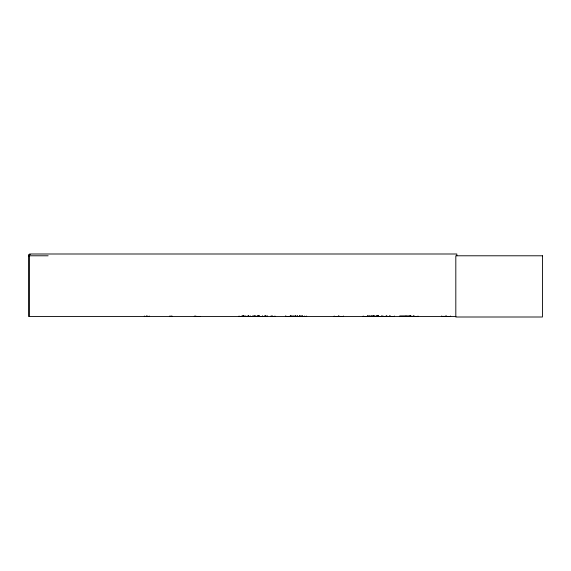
<?xml version="1.0" encoding="UTF-8"?>
<svg xmlns="http://www.w3.org/2000/svg" width="571" height="571" viewBox="0 0 571 571"><rect width="100%" height="100%" fill="white"/><g stroke="black" fill="none" stroke-linecap="round" stroke-linejoin="round"><path stroke-width="0.86" d="M248.257 315.984L248.249 316.491L239.063 316.47L239.071 315.984M294.943 316.47L294.943 315.984M441.476 316.363L450.598 316.47M377.203 316.413L377.188 315.856M369.416 316.413L369.423 316.027L369.451 316.491M382.106 316.413L382.142 315.984M362.928 316.491L394.54 316.441M368.088 316.427L368.102 315.984M249.691 316.491L253.924 316.427M258.27 316.427L258.335 316.027M194.261 316.47L194.654 316.027L194.775 316.491M242.811 316.363L242.811 316.027M370.707 316.427L370.743 316.027M293.244 316.427L293.287 316.027M250.041 316.427L250.098 316.027M245.723 316.427L245.787 316.027M30.334 254.637L28.55 254.637L28.55 316.491L455.929 316.491M28.55 255.787L48.135 255.787M399.629 316.091L411.063 316.091M399.607 316.255L411.084 316.241M258.335 316.363L254.787 316.427M306.684 316.47L285.757 316.47L285.764 315.984M399.614 316.455L418.165 316.47M244.067 316.427L243.945 316.027M267.663 316.427L258.592 316.427M267.335 316.427L267.271 316.027M257.35 316.427L257.285 316.027M262.474 316.427L262.417 316.027L262.36 316.491M275.336 316.427L271.089 316.427M299.432 316.427L299.382 316.027M300.153 316.427L300.11 316.027M376.053 316.427L376.018 316.027M394.361 316.413L394.325 315.984M381.849 316.47L381.942 315.984M381.671 316.413L381.635 315.984M373.498 316.427L373.534 315.856M409.507 316.413L409.471 315.984M292.166 316.363L292.166 316.027M378.395 316.427L378.38 315.984M369.28 316.413L369.273 315.984M295.007 316.427L295.007 315.984M285.821 316.427L285.821 315.984M456.821 255.787L456.821 253.995L29.556 253.995L29.556 316.491M450.605 315.984L450.662 316.491M446.222 315.856L446.179 316.491M445.858 315.856L445.901 316.491M441.476 315.984L441.419 316.491M414.489 315.984L414.489 316.491M413.483 315.856L413.483 316.491M413.19 315.856L413.19 316.491M410.77 315.856L410.77 316.491M410.478 315.856L410.478 316.491M405.988 315.984L405.988 316.491M390.478 315.984L390.478 316.491M389.879 315.856L389.879 316.491M389.586 315.856L389.586 316.491M386.881 315.856L386.881 316.491M386.588 315.856L386.588 316.491M385.996 315.984L385.996 316.491M383.034 315.984L383.034 316.491M378.602 315.856L378.602 316.491M378.28 315.856L378.28 316.491M377.788 315.984L377.788 316.491L377.738 315.856M377.474 315.856L377.474 316.491M376.896 315.856L376.896 316.491M376.639 315.984L376.639 316.491M375.982 315.984L375.982 316.491M374.448 315.984L374.448 316.491M374.191 315.856L374.191 316.491M373.898 315.856L373.848 316.491M373.612 315.856L373.612 316.491M373.348 315.856L373.306 316.491M372.942 315.856L372.942 316.491M372.627 315.856L372.627 316.491M371.75 315.856L371.75 316.491M371.493 315.856L371.493 316.491M370.779 315.984L370.779 316.491M369.144 315.984L369.144 316.491M368.416 315.984L368.416 316.491M367.71 315.856L367.71 316.491M367.446 315.856L367.446 316.491M363.213 315.984L363.213 316.491M343.371 315.984L343.371 316.491L334.185 316.47L334.192 315.984M338.931 315.856L338.946 316.491M338.617 315.856L338.624 316.491M306.313 315.984L306.313 316.491M304.621 315.984L304.621 316.491M302.551 315.856L302.551 316.491M302.33 315.856L302.33 316.491M301.231 315.856L301.231 316.491M301.045 315.856L301.045 316.491M300.06 315.984L300.06 316.491M299.589 315.984L299.589 316.491M299.325 315.984L299.325 316.491M297.32 315.856L297.32 316.491M297.12 315.984L297.12 316.491L297.098 315.856M295.393 315.856L295.393 316.491M295.214 315.856L295.214 316.491M293.337 315.984L293.337 316.491M292.045 315.984L292.102 316.491M291.824 315.984L291.824 316.491M291.053 315.856L291.053 316.491M290.518 315.856L290.568 316.491M274.915 315.984L274.915 316.491M272.096 315.856L272.096 316.491M271.96 315.856L271.96 316.491M270.975 315.984L270.975 316.491M267.214 315.984L267.214 316.491M266.621 315.984L266.621 316.491M265.643 315.856L265.643 316.491M265.508 315.856L265.508 316.491M264.994 315.856L264.908 316.491M264.651 315.984L264.651 316.491M262.681 315.984L262.681 316.491M259.562 315.856L259.562 316.491M259.427 315.856L259.427 316.491M258.477 315.984L258.477 316.491M258.392 315.984L258.392 316.491M258.135 315.856L258.135 316.491M258.049 315.856L258.049 316.491M257.228 315.984L257.228 316.491M255.829 315.984L255.829 316.491M255.009 315.856L255.009 316.491M254.923 315.856L254.923 316.491M254.666 315.984L254.666 316.491M254.045 315.984L254.045 316.491M253.089 315.856L253.089 316.491M252.953 315.856L252.953 316.491M250.155 315.984L250.155 316.491M248.406 315.984L248.406 316.491M248.149 315.856L248.149 316.491M248.064 315.856L248.064 316.491M245.844 315.984L245.844 316.491M243.924 315.856L243.824 316.491L243.803 315.727M243.496 315.856L243.51 316.491M243.239 315.727L243.239 316.491M242.889 315.856L242.932 316.491M242.018 315.727L242.018 316.491M199.893 316.491L195.667 316.491M195.767 315.856L195.817 316.491M171.814 315.727L171.814 316.491M170.03 315.727L170.03 316.491M149.195 315.984L149.195 316.491M147.289 315.984L147.289 316.491M146.776 315.984L146.804 316.491M146.29 315.984L146.29 316.491M144.349 315.984L144.349 316.491M542.45 255.787L455.815 255.787L455.815 317.005L542.45 317.005L542.45 255.787M418.022 316.427L417.993 316.027L417.972 316.491M290.246 316.491L290.246 315.856L290.204 316.491"/></g></svg>
